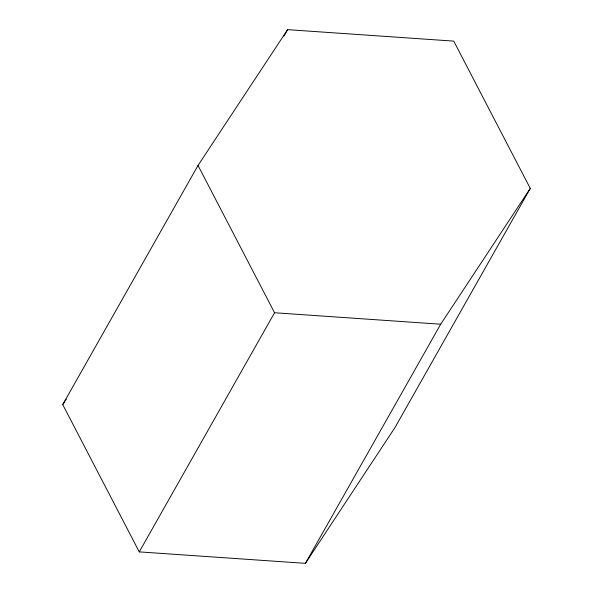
<?xml version="1.0" encoding="UTF-8"?>
<svg xmlns="http://www.w3.org/2000/svg" width="593" height="593" viewBox="0 0 593 593"><rect width="100%" height="100%" fill="white"/><g stroke="black" fill="none" stroke-linecap="round" stroke-linejoin="round"><path stroke-width="0.89" d="M62.725 404.596L198.018 165.462L287.605 29.65L453.734 41.117L530.275 188.404L394.982 427.538L305.395 563.35L139.266 551.883L62.725 404.596L66.283 399.193M283.965 36.091L287.605 29.65M139.266 551.883L274.559 312.748L198.018 165.462M305.395 563.35L440.688 324.215L530.275 188.404M274.559 312.748L440.688 324.215"/></g></svg>
